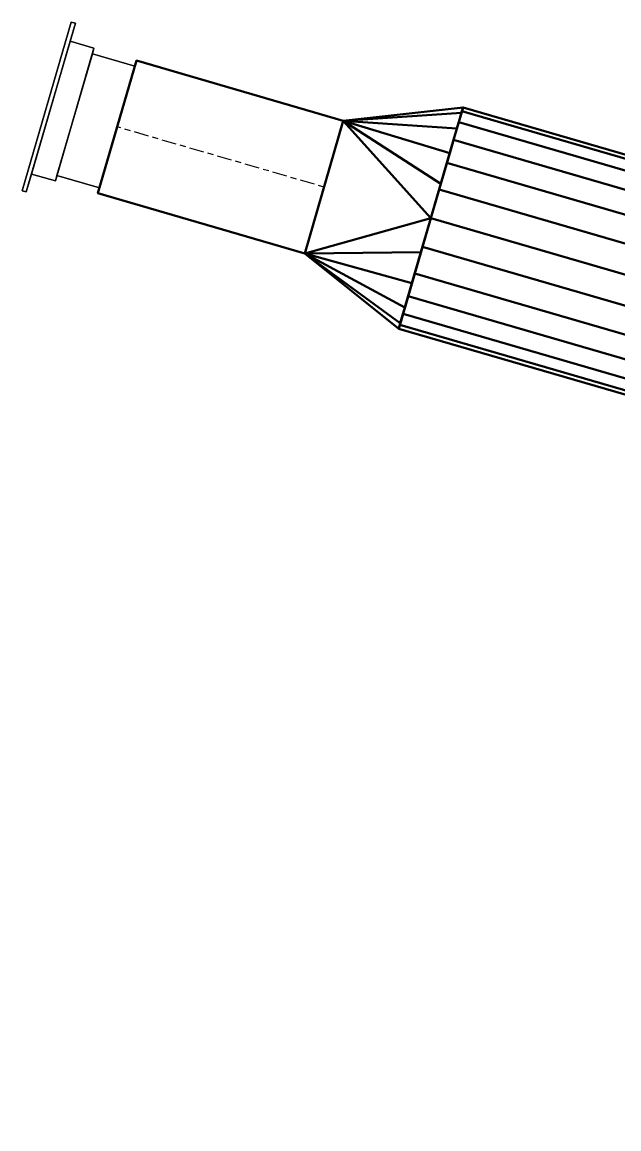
# Model space of a CAD drawing. Header units: inches. Extents: x -1654 to 1344, y -1538 to 36.
# Drawn here: x -323.02 to -297.13, y -696.39 to -648.35 of the extents above; entities that cross this region are included whole.
import ezdxf

# ---------------------------------------------------------------- set-up
doc = ezdxf.new("R2010")
doc.units = ezdxf.units.IN
doc.header["$MEASUREMENT"] = 0
doc.linetypes.add('Center', pattern=[1.25, 0.25, -0.1875, 0.625, -0.1875])
for name, color, linetype, lineweight in [('M-HVAC-CDFF', 3, 'Continuous', 30), ('M-HVAC-CDFF-SA', 3, 'Continuous', 30), ('M-HVAC-DUCT', 1, 'Center', 30), ('M-HVAC-DUCT-SA', 1, 'Continuous', 50)]:
    doc.layers.add(name, color=color, linetype=linetype, lineweight=lineweight)

# ---------------------------------------------------------------- blocks, each defined once
blk = doc.blocks.new('Rectangular to Round Transition - Angle - 45 Degree-914991-_3D_')
at = {"layer": 'M-HVAC-DUCT', "color": 8, "linetype": 'Continuous', "lineweight": 50}
mesh = blk.add_polyface(dxfattribs=at)
corners = [(4.828, 5), (4.828, 4.755, -1.545), (4.828, 4.045, -2.939), (4.828, 2.939, -4.045), (4.828, 1.545, -4.755), (4.828, 0, -5), (0, 3, -3), (0, 3, -3), (0, 3, -3), (0, 3, -3), (0, 3, -3), (0, 3, -3), (0, 3, -3), (0, 3, -3), (0, 3, -3), (0, 3, -3)]
mesh.append_faces([[corners[k] for k in face] for face in [(5, 7, 4), (9, 3, 4), (11, 2, 3), (2, 12, 1), (14, 0, 1)]], dxfattribs={"color": 8})
mesh = blk.add_polyface(dxfattribs=at)
corners = [(0, 3, -3), (0, 3, 3), (4.828, 5)]
mesh.append_faces([[corners[k] for k in face] for face in [(0, 1, 2)]], dxfattribs={"color": 8})
mesh = blk.add_polyface(dxfattribs=at)
corners = [(4.828, 0, 5), (4.828, 1.545, 4.755), (4.828, 2.939, 4.045), (4.828, 4.045, 2.939), (4.828, 4.755, 1.545), (4.828, 5), (0, 3, 3), (0, 3, 3), (0, 3, 3), (0, 3, 3), (0, 3, 3), (0, 3, 3), (0, 3, 3), (0, 3, 3), (0, 3, 3), (0, 3, 3)]
mesh.append_faces([[corners[k] for k in face] for face in [(5, 7, 4), (9, 3, 4), (11, 2, 3), (2, 12, 1), (14, 0, 1)]], dxfattribs={"color": 8})
mesh = blk.add_polyface(dxfattribs=at)
corners = [(4.828, 0, 5), (4.828, -1.545, 4.755), (4.828, -2.939, 4.045), (4.828, -4.045, 2.939), (4.828, -4.755, 1.545), (4.828, -5), (4.828, -4.755, -1.545), (4.828, -4.045, -2.939), (4.828, -2.939, -4.045), (4.828, -1.545, -4.755), (4.828, 0, -5), (4.828, 1.545, -4.755), (4.828, 2.939, -4.045), (4.828, 4.045, -2.939), (4.828, 4.755, -1.545), (4.828, 5), (4.828, 4.755, 1.545), (4.828, 4.045, 2.939), (4.828, 2.939, 4.045), (4.828, 1.545, 4.755)]
mesh.append_faces([[corners[k] for k in face] for face in [(6, 3, 4, 5), (16, 14, 15)]], dxfattribs={"vtx0": -1, "color": 8})
mesh.append_faces([[corners[k] for k in face] for face in [(7, 3, 6)]], dxfattribs={"vtx0": -1, "vtx1": -1, "color": 8})
mesh.append_faces([[corners[k] for k in face] for face in [(8, 2, 3, 7), (11, 18, 19, 10)]], dxfattribs={"vtx0": -1, "vtx2": -1, "color": 8})
mesh.append_faces([[corners[k] for k in face] for face in [(0, 1, 10, 19), (8, 9, 2), (11, 12, 18)]], dxfattribs={"vtx1": -1, "vtx2": -1, "color": 8})
mesh.append_faces([[corners[k] for k in face] for face in [(1, 2, 9, 10), (16, 17, 13, 14), (17, 18, 12, 13)]], dxfattribs={"vtx1": -1, "vtx3": -1, "color": 8})
mesh = blk.add_polyface(dxfattribs=at)
corners = [(0, -3, 3), (0, 3, 3), (0, 3, -3), (0, -3, -3)]
mesh.append_faces([[corners[k] for k in face] for face in [(0, 1, 2, 3)]], dxfattribs={"color": 8})
mesh = blk.add_polyface(dxfattribs=at)
corners = [(0, -3, -3), (0, 3, -3), (4.828, 0, -5)]
mesh.append_faces([[corners[k] for k in face] for face in [(0, 1, 2)]], dxfattribs={"color": 8})
mesh = blk.add_polyface(dxfattribs=at)
corners = [(0, 3, 3), (0, -3, 3), (4.828, 0, 5)]
mesh.append_faces([[corners[k] for k in face] for face in [(0, 1, 2)]], dxfattribs={"color": 8})
mesh = blk.add_polyface(dxfattribs=at)
corners = [(4.828, -5), (4.828, -4.755, 1.545), (4.828, -4.045, 2.939), (4.828, -2.939, 4.045), (4.828, -1.545, 4.755), (4.828, 0, 5), (0, -3, 3), (0, -3, 3), (0, -3, 3), (0, -3, 3), (0, -3, 3), (0, -3, 3), (0, -3, 3), (0, -3, 3), (0, -3, 3), (0, -3, 3)]
mesh.append_faces([[corners[k] for k in face] for face in [(5, 7, 4), (9, 3, 4), (11, 2, 3), (2, 12, 1), (14, 0, 1)]], dxfattribs={"color": 8})
mesh = blk.add_polyface(dxfattribs=at)
corners = [(4.828, 0, -5), (4.828, -1.545, -4.755), (4.828, -2.939, -4.045), (4.828, -4.045, -2.939), (4.828, -4.755, -1.545), (4.828, -5), (0, -3, -3), (0, -3, -3), (0, -3, -3), (0, -3, -3), (0, -3, -3), (0, -3, -3), (0, -3, -3), (0, -3, -3), (0, -3, -3), (0, -3, -3)]
mesh.append_faces([[corners[k] for k in face] for face in [(5, 7, 4), (9, 3, 4), (11, 2, 3), (2, 12, 1), (14, 0, 1)]], dxfattribs={"color": 8})
mesh = blk.add_polyface(dxfattribs=at)
corners = [(0, -3, 3), (0, -3, -3), (4.828, -5)]
mesh.append_faces([[corners[k] for k in face] for face in [(0, 1, 2)]], dxfattribs={"color": 8})
blk = doc.blocks.new('Supply Diffuser - Sidewall - 6 x 6-950872-_3D_')
at = {"layer": 'M-HVAC-CDFF'}
mesh = blk.add_polyface(dxfattribs=at)
corners = [(-2.75, 3, 2.75), (2.75, 3, 2.75), (2.75, 3, -2.75), (-2.75, 3, -2.75)]
mesh.append_faces([[corners[k] for k in face] for face in [(1, 2, 3, 0)]])
mesh = blk.add_polyface(dxfattribs=at)
corners = [(-2.75, 3, 2.75), (-2.75, 3, -2.75), (-2.75, 1.078125, -2.75), (-2.75, 1.078125, 2.75)]
mesh.append_faces([[corners[k] for k in face] for face in [(2, 3, 0, 1)]])
mesh = blk.add_polyface(dxfattribs=at)
corners = [(-2.75, 3, -2.75), (2.75, 3, -2.75), (2.75, 1.078125, -2.75), (-2.75, 1.078125, -2.75)]
mesh.append_faces([[corners[k] for k in face] for face in [(1, 2, 3, 0)]])
mesh = blk.add_polyface(dxfattribs=at)
corners = [(2.75, 3, 2.75), (-2.75, 3, 2.75), (-2.75, 1.078125, 2.75), (2.75, 1.078125, 2.75)]
mesh.append_faces([[corners[k] for k in face] for face in [(1, 2, 3, 0)]])
mesh = blk.add_polyface(dxfattribs=at)
corners = [(2.75, 3, -2.75), (2.75, 3, 2.75), (2.75, 1.078125, 2.75), (2.75, 1.078125, -2.75)]
mesh.append_faces([[corners[k] for k in face] for face in [(2, 3, 0, 1)]])
mesh = blk.add_polyface(dxfattribs=at)
corners = [(-3, 1.078125, 3), (3, 1.078125, 3), (3, 1.078125, -3), (-3, 1.078125, -3), (-2.75, 1.078125, 2.75), (-2.75, 1.078125, -2.75), (2.75, 1.078125, -2.75), (2.75, 1.078125, 2.75)]
mesh.append_faces([[corners[k] for k in face] for face in [(3, 5, 6, 2), (2, 6, 7, 1)]], dxfattribs={"vtx0": -1, "vtx2": -1})
mesh.append_faces([[corners[k] for k in face] for face in [(4, 5, 3, 0), (7, 4, 0, 1)]], dxfattribs={"vtx1": -1, "vtx3": -1})
mesh = blk.add_polyface(dxfattribs=at)
corners = [(-3, 1.078125, 3), (-3, 1.078125, -3), (-3, 0, -3), (-3, 0, 3)]
mesh.append_faces([[corners[k] for k in face] for face in [(2, 3, 0, 1)]])
mesh = blk.add_polyface(dxfattribs=at)
corners = [(-3, 1.078125, -3), (3, 1.078125, -3), (3, 0, -3), (-3, 0, -3)]
mesh.append_faces([[corners[k] for k in face] for face in [(2, 3, 0, 1)]])
mesh = blk.add_polyface(dxfattribs=at)
corners = [(3, 1.078125, 3), (-3, 1.078125, 3), (-3, 0, 3), (3, 0, 3)]
mesh.append_faces([[corners[k] for k in face] for face in [(2, 3, 0, 1)]])
mesh = blk.add_polyface(dxfattribs=at)
corners = [(3, 1.078125, -3), (3, 1.078125, 3), (3, 0, 3), (3, 0, -3)]
mesh.append_faces([[corners[k] for k in face] for face in [(2, 3, 0, 1)]])
mesh = blk.add_polyface(dxfattribs=at)
corners = [(3.8125, 0, 3.8125), (3.8125, 0, -3.8125), (-3.8125, 0, -3.8125), (-3.8125, 0, 3.8125), (-3, 0, 3), (-3, 0, -3), (3, 0, -3), (3, 0, 3)]
mesh.append_faces([[corners[k] for k in face] for face in [(3, 4, 5, 2), (2, 5, 6, 1)]], dxfattribs={"vtx0": -1, "vtx2": -1})
mesh.append_faces([[corners[k] for k in face] for face in [(7, 4, 3, 0), (6, 7, 0, 1)]], dxfattribs={"vtx1": -1, "vtx3": -1})
mesh = blk.add_polyface(dxfattribs=at)
corners = [(-3.8125, -0.1875, 3.8125), (3.8125, -0.1875, 3.8125), (3.8125, 0, 3.8125), (-3.8125, 0, 3.8125)]
mesh.append_faces([[corners[k] for k in face] for face in [(0, 1, 2, 3)]])
mesh = blk.add_polyface(dxfattribs=at)
corners = [(-3.8125, -0.1875, -3.8125), (-3.8125, -0.1875, 3.8125), (-3.8125, 0, 3.8125), (-3.8125, 0, -3.8125)]
mesh.append_faces([[corners[k] for k in face] for face in [(0, 1, 2, 3)]])
mesh = blk.add_polyface(dxfattribs=at)
corners = [(3.8125, -0.1875, -3.8125), (-3.8125, -0.1875, -3.8125), (-3.8125, 0, -3.8125), (3.8125, 0, -3.8125)]
mesh.append_faces([[corners[k] for k in face] for face in [(0, 1, 2, 3)]])
mesh = blk.add_polyface(dxfattribs=at)
corners = [(3.8125, -0.1875, 3.8125), (-3.8125, -0.1875, 3.8125), (-3.8125, -0.1875, -3.8125), (3.8125, -0.1875, -3.8125)]
mesh.append_faces([[corners[k] for k in face] for face in [(2, 3, 0, 1)]])
mesh = blk.add_polyface(dxfattribs=at)
corners = [(3.8125, -0.1875, 3.8125), (3.8125, -0.1875, -3.8125), (3.8125, 0, -3.8125), (3.8125, 0, 3.8125)]
mesh.append_faces([[corners[k] for k in face] for face in [(0, 1, 2, 3)]])

msp = doc.modelspace()

# ---------------------------------------------------------------- linework, layer by layer
at = {"layer": 'M-HVAC-DUCT', "color": 5}
for p, q in [((-309.918, -655.507, 1332), (-318.89, -652.899, 1332)), ((-255.713, -671.265, 1332), (-305.282, -656.855, 1332)), ((-255.713, -671.265, 1332), (-305.282, -656.855, 1332))]:
    msp.add_line(p, q, dxfattribs=at)

# ---------------------------------------------------------------- block references
at = {"layer": 'M-HVAC-CDFF-SA', "rotation": 253.7901312840834}
msp.add_blockref('Supply Diffuser - Sidewall - 6 x 6-950872-_3D_', (-321.771, -652.061, 1332), dxfattribs=at)
at = {"layer": 'M-HVAC-DUCT-SA', "color": 8, "rotation": 343.7901312840834}
msp.add_blockref('Rectangular to Round Transition - Angle - 45 Degree-914991-_3D_', (-309.918, -655.507, 1332), dxfattribs=at)

# ---------------------------------------------------------------- meshes
at = {"layer": 'M-HVAC-DUCT-SA', "color": 8}
mesh = msp.add_polyface(dxfattribs=at)
corners = [(-319.728, -655.78, 1329), (-319.728, -655.78, 1335), (-318.053, -650.018, 1335), (-318.053, -650.018, 1329)]
mesh.append_faces([[corners[k] for k in face] for face in [(2, 3, 0, 1)]], dxfattribs={"color": 8})
mesh = msp.add_polyface(dxfattribs=at)
corners = [(-309.081, -652.626, 1329), (-310.756, -658.388, 1329), (-319.728, -655.78, 1329), (-318.053, -650.018, 1329)]
mesh.append_faces([[corners[k] for k in face] for face in [(0, 1, 2, 3)]], dxfattribs={"color": 8})
mesh = msp.add_polyface(dxfattribs=at)
corners = [(-310.756, -658.388, 1335), (-309.081, -652.626, 1335), (-318.053, -650.018, 1335), (-319.728, -655.78, 1335)]
mesh.append_faces([[corners[k] for k in face] for face in [(0, 1, 2, 3)]], dxfattribs={"color": 8})
mesh = msp.add_polyface(dxfattribs=at)
corners = [(-309.081, -652.626, 1335), (-309.081, -652.626, 1329), (-318.053, -650.018, 1329), (-318.053, -650.018, 1335)]
mesh.append_faces([[corners[k] for k in face] for face in [(0, 1, 2, 3)]], dxfattribs={"color": 8})
mesh = msp.add_polyface(dxfattribs=at)
corners = [(-303.886, -652.054, 1332), (-303.934, -652.217, 1330.706), (-304.073, -652.697, 1329.5), (-304.295, -653.46, 1328.464), (-304.584, -654.454, 1327.67), (-304.921, -655.612, 1327.17), (-305.282, -656.855, 1327), (-305.643, -658.098, 1327.17), (-305.98, -659.256, 1327.67), (-306.269, -660.25, 1328.464), (-306.491, -661.013, 1329.5), (-306.63, -661.493, 1330.706), (-306.678, -661.656, 1332), (-306.63, -661.493, 1333.294), (-306.491, -661.013, 1334.5), (-306.269, -660.25, 1335.536), (-305.98, -659.256, 1336.33), (-305.643, -658.098, 1336.83), (-305.282, -656.855, 1337), (-304.921, -655.612, 1336.83), (-304.584, -654.454, 1336.33), (-304.295, -653.46, 1335.536), (-304.073, -652.697, 1334.5), (-303.934, -652.217, 1333.294)]
mesh.append_faces([[corners[k] for k in face] for face in [(11, 9, 10)]], dxfattribs={"vtx0": -1, "color": 8})
mesh.append_faces([[corners[k] for k in face] for face in [(5, 9, 3, 4)]], dxfattribs={"vtx0": -1, "vtx1": -1, "color": 8})
mesh.append_faces([[corners[k] for k in face] for face in [(12, 21, 9, 11)]], dxfattribs={"vtx0": -1, "vtx1": -1, "vtx2": -1, "color": 8})
mesh.append_faces([[corners[k] for k in face] for face in [(3, 9, 21, 0), (21, 12, 14, 17)]], dxfattribs={"vtx0": -1, "vtx1": -1, "vtx2": -1, "vtx3": -1, "color": 8})
mesh.append_faces([[corners[k] for k in face] for face in [(6, 7, 5), (16, 17, 14, 15), (18, 19, 17), (13, 14, 12)]], dxfattribs={"vtx1": -1, "color": 8})
mesh.append_faces([[corners[k] for k in face] for face in [(1, 2, 3, 0)]], dxfattribs={"vtx2": -1, "color": 8})
mesh.append_faces([[corners[k] for k in face] for face in [(19, 20, 21, 17), (7, 8, 9, 5)]], dxfattribs={"vtx2": -1, "vtx3": -1, "color": 8})
mesh.append_faces([[corners[k] for k in face] for face in [(21, 22, 23, 0)]], dxfattribs={"vtx3": -1, "color": 8})
mesh = msp.add_polyface(dxfattribs=at)
corners = [(-255.713, -671.265, 1337), (-255.352, -670.023, 1336.83), (-255.015, -668.865, 1336.33), (-254.726, -667.87, 1335.536), (-254.504, -667.107, 1334.5), (-254.365, -666.628, 1333.294), (-254.317, -666.464, 1332), (-303.886, -652.054, 1332), (-303.934, -652.217, 1333.294), (-304.073, -652.697, 1334.5), (-304.295, -653.46, 1335.536), (-304.584, -654.454, 1336.33), (-304.921, -655.612, 1336.83), (-305.282, -656.855, 1337)]
mesh.append_faces([[corners[k] for k in face] for face in [(8, 9, 4, 5), (3, 4, 9, 10), (11, 12, 1, 2), (2, 3, 10, 11)]], dxfattribs={"vtx1": -1, "vtx3": -1, "color": 8})
mesh.append_faces([[corners[k] for k in face] for face in [(6, 7, 8, 5)]], dxfattribs={"vtx2": -1, "color": 8})
mesh.append_faces([[corners[k] for k in face] for face in [(12, 13, 0, 1)]], dxfattribs={"vtx3": -1, "color": 8})
mesh = msp.add_polyface(dxfattribs=at)
corners = [(-254.317, -666.464, 1332), (-254.365, -666.628, 1330.706), (-254.504, -667.107, 1329.5), (-254.726, -667.87, 1328.464), (-255.015, -668.865, 1327.67), (-255.352, -670.023, 1327.17), (-255.713, -671.265, 1327), (-305.282, -656.855, 1327), (-304.921, -655.612, 1327.17), (-304.584, -654.454, 1327.67), (-304.295, -653.46, 1328.464), (-304.073, -652.697, 1329.5), (-303.934, -652.217, 1330.706), (-303.886, -652.054, 1332)]
mesh.append_faces([[corners[k] for k in face] for face in [(8, 9, 4, 5), (3, 4, 9, 10), (11, 12, 1, 2), (2, 3, 10, 11)]], dxfattribs={"vtx1": -1, "vtx3": -1, "color": 8})
mesh.append_faces([[corners[k] for k in face] for face in [(5, 6, 7, 8), (12, 13, 0, 1)]], dxfattribs={"vtx3": -1, "color": 8})
mesh = msp.add_polyface(dxfattribs=at)
corners = [(-310.756, -658.388, 1329), (-309.081, -652.626, 1329), (-309.081, -652.626, 1335), (-310.756, -658.388, 1335)]
mesh.append_faces([[corners[k] for k in face] for face in [(0, 1, 2, 3)]], dxfattribs={"color": 8})
mesh = msp.add_polyface(dxfattribs=at)
corners = [(-310.756, -658.388, 1329), (-310.756, -658.388, 1335), (-319.728, -655.78, 1335), (-319.728, -655.78, 1329)]
mesh.append_faces([[corners[k] for k in face] for face in [(0, 1, 2, 3)]], dxfattribs={"color": 8})
mesh = msp.add_polyface(dxfattribs=at)
corners = [(-257.109, -676.067, 1332), (-257.061, -675.903, 1333.294), (-256.922, -675.423, 1334.5), (-256.7, -674.66, 1335.536), (-256.411, -673.666, 1336.33), (-256.074, -672.508, 1336.83), (-255.713, -671.265, 1337), (-305.282, -656.855, 1337), (-305.643, -658.098, 1336.83), (-305.98, -659.256, 1336.33), (-306.269, -660.25, 1335.536), (-306.491, -661.013, 1334.5), (-306.63, -661.493, 1333.294), (-306.678, -661.656, 1332)]
mesh.append_faces([[corners[k] for k in face] for face in [(7, 8, 5, 6)]], dxfattribs={"vtx1": -1, "color": 8})
mesh.append_faces([[corners[k] for k in face] for face in [(8, 9, 4, 5), (3, 4, 9, 10), (11, 12, 1, 2), (2, 3, 10, 11)]], dxfattribs={"vtx1": -1, "vtx3": -1, "color": 8})
mesh.append_faces([[corners[k] for k in face] for face in [(12, 13, 0, 1)]], dxfattribs={"vtx3": -1, "color": 8})
mesh = msp.add_polyface(dxfattribs=at)
corners = [(-255.713, -671.265, 1327), (-256.074, -672.508, 1327.17), (-256.411, -673.666, 1327.67), (-256.7, -674.66, 1328.464), (-256.922, -675.423, 1329.5), (-257.061, -675.903, 1330.706), (-257.109, -676.067, 1332), (-306.678, -661.656, 1332), (-306.63, -661.493, 1330.706), (-306.491, -661.013, 1329.5), (-306.269, -660.25, 1328.464), (-305.98, -659.256, 1327.67), (-305.643, -658.098, 1327.17), (-305.282, -656.855, 1327)]
mesh.append_faces([[corners[k] for k in face] for face in [(7, 8, 5, 6)]], dxfattribs={"vtx1": -1, "color": 8})
mesh.append_faces([[corners[k] for k in face] for face in [(8, 9, 4, 5), (3, 4, 9, 10), (11, 12, 1, 2), (2, 3, 10, 11)]], dxfattribs={"vtx1": -1, "vtx3": -1, "color": 8})
mesh.append_faces([[corners[k] for k in face] for face in [(12, 13, 0, 1)]], dxfattribs={"vtx3": -1, "color": 8})
mesh = msp.add_polyface(dxfattribs=at)
corners = [(-271.013, -676.19, 1335.5), (-271.883, -675.937, 1335.381), (-272.693, -675.702, 1335.031), (-273.389, -675.499, 1334.475), (-273.923, -675.344, 1333.75), (-274.259, -675.246, 1332.906), (-274.374, -675.213, 1332), (-299.777, -762.595, 1332), (-299.662, -762.629, 1332.906), (-299.327, -762.726, 1333.75), (-298.793, -762.882, 1334.475), (-298.097, -763.084, 1335.031), (-297.286, -763.32, 1335.381), (-296.416, -763.572, 1335.5)]
mesh.append_faces([[corners[k] for k in face] for face in [(8, 9, 4, 5), (3, 4, 9, 10), (11, 12, 1, 2), (2, 3, 10, 11)]], dxfattribs={"vtx1": -1, "vtx3": -1, "color": 8})
mesh.append_faces([[corners[k] for k in face] for face in [(6, 7, 8, 5)]], dxfattribs={"vtx2": -1, "color": 8})
mesh.append_faces([[corners[k] for k in face] for face in [(12, 13, 0, 1)]], dxfattribs={"vtx3": -1, "color": 8})
mesh = msp.add_polyface(dxfattribs=at)
corners = [(-274.374, -675.213, 1332), (-274.259, -675.246, 1331.094), (-273.923, -675.344, 1330.25), (-273.389, -675.499, 1329.525), (-272.693, -675.702, 1328.969), (-271.883, -675.937, 1328.619), (-271.013, -676.19, 1328.5), (-296.416, -763.572, 1328.5), (-297.286, -763.32, 1328.619), (-298.097, -763.084, 1328.969), (-298.793, -762.882, 1329.525), (-299.327, -762.726, 1330.25), (-299.662, -762.629, 1331.094), (-299.777, -762.595, 1332)]
mesh.append_faces([[corners[k] for k in face] for face in [(7, 8, 5, 6)]], dxfattribs={"vtx1": -1, "color": 8})
mesh.append_faces([[corners[k] for k in face] for face in [(8, 9, 4, 5), (3, 4, 9, 10), (11, 12, 1, 2), (2, 3, 10, 11)]], dxfattribs={"vtx1": -1, "vtx3": -1, "color": 8})
mesh.append_faces([[corners[k] for k in face] for face in [(12, 13, 0, 1)]], dxfattribs={"vtx3": -1, "color": 8})

doc.saveas('drawing.dxf')
